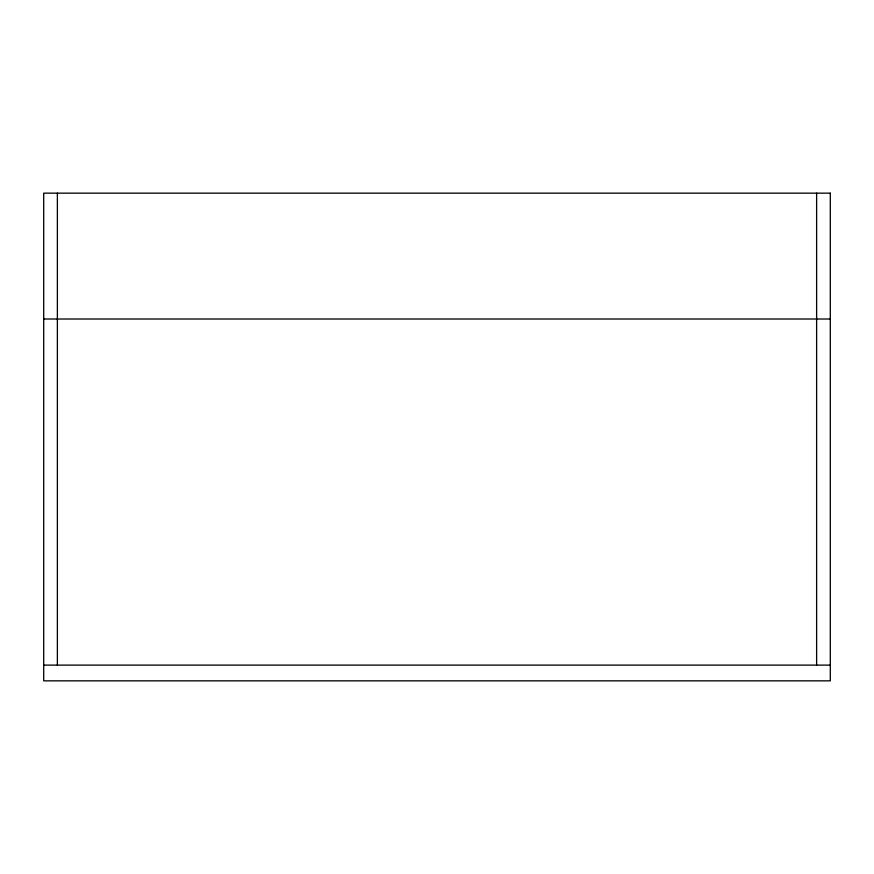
<?xml version="1.0" encoding="UTF-8"?>
<svg xmlns="http://www.w3.org/2000/svg" width="874" height="874" viewBox="0 0 874 874"><rect width="100%" height="100%" fill="white"/><g stroke="black" fill="none" stroke-linecap="round" stroke-linejoin="round"><path stroke-width="1.31" d="M43.7 319.01L830.3 319.01M43.7 665.114L830.3 665.114M816.622 193.154L816.622 665.114M57.378 193.154L57.378 665.114M830.3 193.154L43.7 193.154L43.7 680.846L830.3 680.846L830.3 193.154"/></g></svg>
